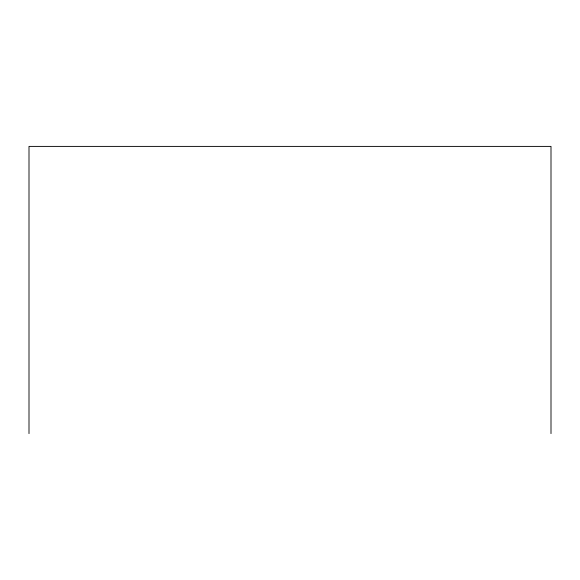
<?xml version="1.0" encoding="UTF-8"?>
<svg xmlns="http://www.w3.org/2000/svg" width="580" height="580" viewBox="0 0 580 580"><rect width="100%" height="100%" fill="white"/><g stroke="black" fill="none" stroke-linecap="round" stroke-linejoin="round"><path stroke-width="0.87" d="M551 433.601L551 146.399L29 146.399L29 433.601"/></g></svg>
